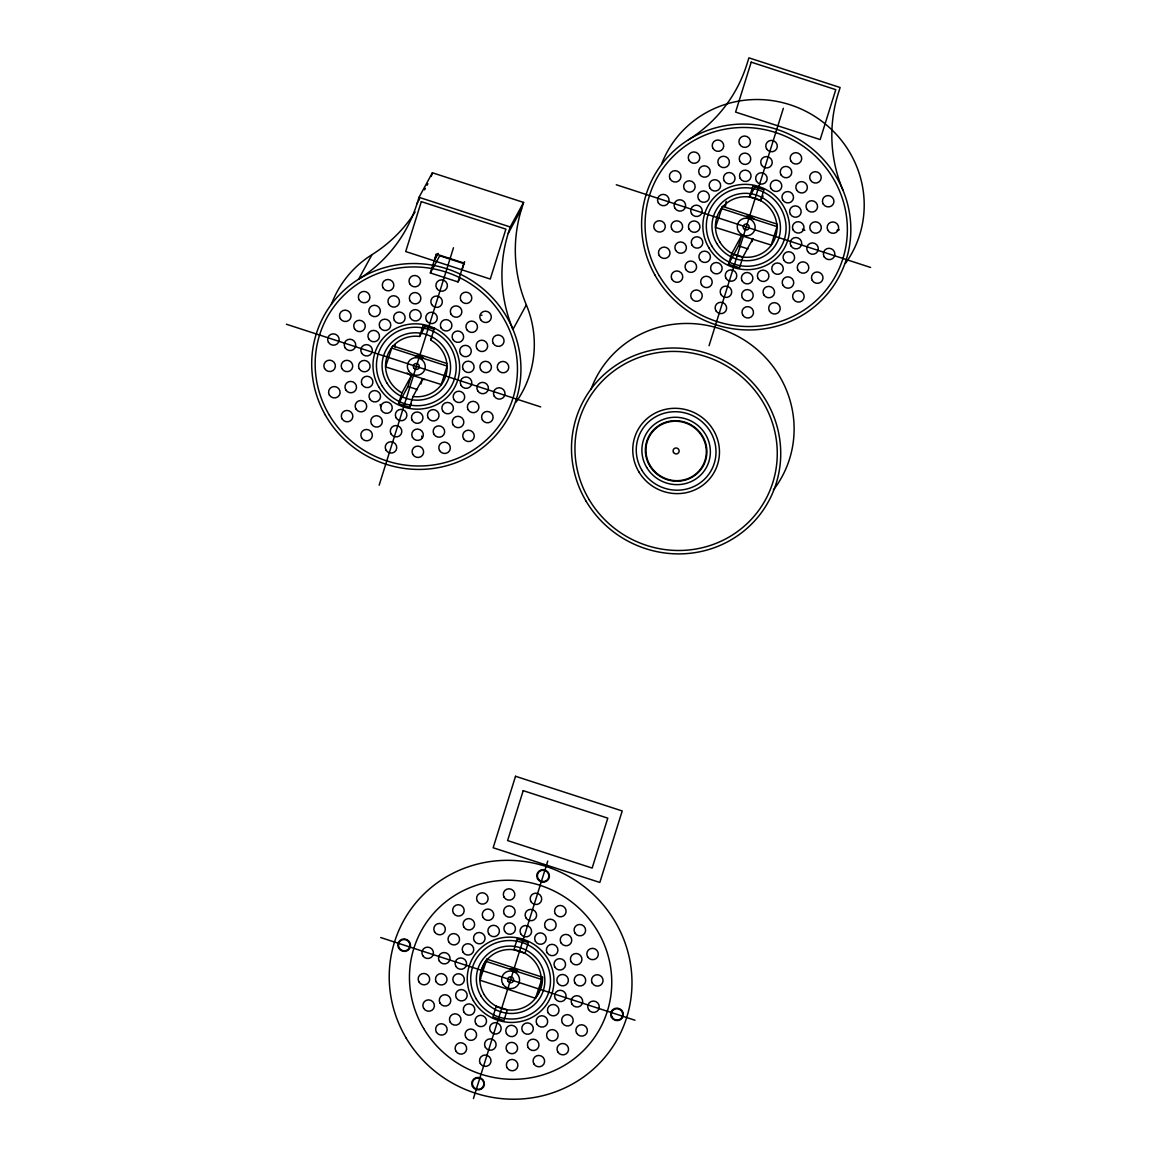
<?xml version="1.0" encoding="UTF-8"?>
<svg xmlns="http://www.w3.org/2000/svg" width="1157" height="1157" viewBox="0 0 1157 1157"><rect width="100%" height="100%" fill="white"/><g stroke="black" fill="none" stroke-linecap="round" stroke-linejoin="round"><path stroke-width="1.5" d="M415.074 212.035A145.464 141.197 28.6 0 1 371.961 254.685L358.583 279.242A145.464 141.197 28.6 0 0 417.026 203.661L419.022 197.326L432.4 172.769L523.6 202.432L521.619 208.781L508.241 233.324A145.464 141.197 28.6 0 0 512.956 329.427L526.334 304.884A145.464 141.197 28.6 0 1 521.619 208.781M431.286 176.341L432.4 172.769M441.381 384.558L385.556 366.885L392.281 346.522M459.705 278.808L457.998 281.932L430.361 272.951L436.276 254.063L463.914 263.044L464.579 261.815L462.467 268.569M436.42 254.526L434.83 259.573L438.228 253.369M411.386 404.068L409.636 407.293L398.572 403.692L401.956 392.903L411.328 375.721A30.979 30.082 28.6 0 1 407.076 372.959M401.956 392.903A30.979 30.082 28.6 0 1 386.886 356.906A30.979 30.082 28.6 0 1 419.629 336.456L422.999 325.667L434.063 329.253L434.642 328.183M398.572 403.692L407.944 386.51L411.328 375.721M379.163 485.202L453.472 247.757M409.636 407.293L413.006 396.504L422.377 379.322A30.979 30.082 28.6 0 0 424.865 379.539M413.006 396.504A30.979 30.082 28.6 0 0 445.749 376.054A30.979 30.082 28.6 0 0 430.679 340.057L434.063 329.253M420.931 383.95L422.377 379.322M457.998 281.932L463.914 263.044M441.164 384.963L447.296 365.67M508.241 233.324L510.223 226.974L523.6 202.432M479.851 980.181L486.923 959.153L542.532 977.231A30.979 30.082 28.6 0 1 536.617 996.119L535.445 998.26L479.851 980.181L480.719 978.576M771.271 245.096L715.46 227.408L722.46 206.51M728.476 264.23L731.846 253.441L741.883 235.03L738.513 245.819L728.476 264.23L739.525 267.817L742.91 257.028L752.947 238.617L751.978 241.712M749.519 196.994L752.889 186.19L763.953 189.791L760.568 200.58L749.519 196.994L755.376 186.248M473.444 1098.499L547.753 861.068M709.053 345.726L783.361 108.295M535.445 998.26L542.532 977.231M771.054 245.486L777.186 226.208M417.026 203.661L417.865 202.128M418.704 200.595L419.543 199.062M424.561 189.864L425.4 188.331M427.063 185.265L427.902 183.732M430.361 272.951L439.732 255.769L464.116 263.695M419.629 336.456L425.472 325.724M430.679 340.057L431.85 337.902M760.568 200.58L763.085 195.981M776.983 224.082L722.532 206.38A30.979 30.082 28.6 0 0 721.809 207.378M721.361 208.52L776.969 226.613M616.305 184.773L870.585 267.455M738.513 245.819L747.986 248.9M731.846 253.441L742.91 257.028M419.022 197.326L510.223 226.974M392.642 345.856L447.079 363.544M391.471 347.997L447.079 366.075M286.415 324.249L540.695 406.917M407.944 386.51L417.417 389.591M485.752 961.308L541.36 979.386M380.696 937.546L634.976 1020.228M481.24 973.023A30.979 30.082 28.6 0 1 486.923 959.153M511.886 970.564A9.025 8.75 28.6 0 1 516.456 972.545M510.165 968.93A9.025 8.75 28.6 0 1 518.032 971.49M418.429 357.412A9.025 8.75 28.6 0 1 422.175 359.234M414.987 355.806A9.025 8.75 28.6 0 1 423.751 358.178M526.334 304.884A105.316 102.235 28.6 0 1 515.993 402.231M331.365 304.378A105.316 102.235 28.6 0 1 371.961 254.685M394.942 347.086A30.979 30.082 28.6 0 1 395.173 344.54M422.435 437.693A5.814 5.655 28.6 0 1 421.683 436.131M482.035 315.21A5.814 5.655 28.6 0 1 481.457 315.268M380.798 406.729A5.814 5.655 28.6 0 1 380.147 404.487M688.473 139.766A145.464 141.197 28.6 0 0 746.93 64.199L748.912 57.85L840.112 87.513L838.131 93.862A145.464 141.197 28.6 0 0 842.846 189.965M661.558 164.135A105.316 102.235 28.6 0 1 808.107 112.475A105.316 102.235 28.6 0 1 845.463 263.362M725.511 206.177A30.979 30.082 28.6 0 1 726.206 201.304M836.988 230.243A5.814 5.655 28.6 0 1 839.259 229.881M804.809 230.315A5.814 5.655 28.6 0 1 802.394 229.129M746.641 217.718A9.025 8.75 28.6 0 1 751.356 219.251M746.655 216.055A9.025 8.75 28.6 0 1 754.263 219.382M590.923 389.519A105.316 102.235 28.6 0 1 738.846 336.875A105.316 102.235 28.6 0 1 773.368 489.99M421.322 201.636L405.702 251.546L490.279 279.054L505.898 229.129L421.322 201.636M515.53 776.275L493.157 847.763L599.832 882.458L622.22 810.956L515.53 776.275M523.21 790.65L507.59 840.575L592.153 868.068L607.787 818.158L523.21 790.65M751.211 62.16L735.592 112.084L820.168 139.578L835.788 89.668L751.211 62.16M496.237 1006.214L492.868 1017.003L503.917 1020.604L507.301 1009.801L496.237 1006.214M517.28 938.963L513.91 949.767L524.96 953.354L528.344 942.565L517.28 938.963M484.205 994.702A30.979 30.082 28.6 0 0 537.513 995.15A30.979 30.082 28.6 0 0 510.092 949.492A30.979 30.082 28.6 0 0 484.205 994.702M423.664 1028.501A101.83 98.837 28.6 0 0 598.849 1030.598A101.83 98.837 28.6 0 0 509.297 880.26A101.83 98.837 28.6 0 0 423.664 1028.501M507.995 981.252A3.052 2.965 28.6 0 0 513.245 981.31A3.052 2.965 28.6 0 0 510.57 976.797A3.052 2.965 28.6 0 0 507.995 981.252M476.322 998.997A40.148 38.976 28.6 0 0 545.395 999.822A40.148 38.976 28.6 0 0 510.092 940.54A40.148 38.976 28.6 0 0 476.322 998.997M473.343 1000.66A43.633 42.361 28.6 0 0 548.418 1001.557A43.633 42.361 28.6 0 0 510.049 937.127A43.633 42.361 28.6 0 0 473.343 1000.66M481.167 996.278A34.479 33.466 28.6 0 0 540.478 996.987A34.479 33.466 28.6 0 0 510.165 946.093A34.479 33.466 28.6 0 0 481.167 996.278M502.905 984.101A9.025 8.75 28.6 0 0 518.423 984.289A9.025 8.75 28.6 0 0 510.483 970.969A9.025 8.75 28.6 0 0 502.905 984.101M555.389 998.737A5.814 5.655 28.6 0 0 565.397 998.867A5.814 5.655 28.6 0 0 560.277 990.276A5.814 5.655 28.6 0 0 555.389 998.737M548.172 1012.823A5.814 5.655 28.6 0 0 558.18 1013.214A5.814 5.655 28.6 0 0 553.306 1004.493A5.814 5.655 28.6 0 0 548.172 1012.823M536.993 1024.278A5.814 5.655 28.6 0 0 547.001 1024.249A5.814 5.655 28.6 0 0 541.765 1015.73A5.814 5.655 28.6 0 0 536.993 1024.278M522.545 1031.292A5.814 5.655 28.6 0 0 532.553 1031.552A5.814 5.655 28.6 0 0 527.549 1022.904A5.814 5.655 28.6 0 0 522.545 1031.292M506.433 1033.534A5.814 5.655 28.6 0 0 516.441 1034.083A5.814 5.655 28.6 0 0 511.698 1025.29A5.814 5.655 28.6 0 0 506.433 1033.534M490.438 1031.133A5.814 5.655 28.6 0 0 500.446 1031.249A5.814 5.655 28.6 0 0 495.326 1022.658A5.814 5.655 28.6 0 0 490.438 1031.133M475.729 1023.612A5.814 5.655 28.6 0 0 485.738 1024.017A5.814 5.655 28.6 0 0 480.864 1015.296A5.814 5.655 28.6 0 0 475.729 1023.612M464.145 1012.418A5.814 5.655 28.6 0 0 474.139 1012.404A5.814 5.655 28.6 0 0 468.903 1003.886A5.814 5.655 28.6 0 0 464.145 1012.418M456.408 997.956A5.814 5.655 28.6 0 0 466.416 998.216A5.814 5.655 28.6 0 0 461.426 989.553A5.814 5.655 28.6 0 0 456.408 997.956M453.501 981.975A5.814 5.655 28.6 0 0 463.509 982.524A5.814 5.655 28.6 0 0 458.765 973.731A5.814 5.655 28.6 0 0 453.501 981.975M455.887 966.399A5.814 5.655 28.6 0 0 465.895 966.514A5.814 5.655 28.6 0 0 460.775 957.924A5.814 5.655 28.6 0 0 455.887 966.399M462.93 952.037A5.814 5.655 28.6 0 0 472.938 952.428A5.814 5.655 28.6 0 0 468.079 943.707A5.814 5.655 28.6 0 0 462.93 952.037M474.37 941.003A5.814 5.655 28.6 0 0 484.378 940.988A5.814 5.655 28.6 0 0 479.128 932.47A5.814 5.655 28.6 0 0 474.37 941.003M488.644 933.699A5.814 5.655 28.6 0 0 498.653 933.959A5.814 5.655 28.6 0 0 493.663 925.296A5.814 5.655 28.6 0 0 488.644 933.699M504.597 931.168A5.814 5.655 28.6 0 0 514.605 931.703A5.814 5.655 28.6 0 0 509.861 922.91A5.814 5.655 28.6 0 0 504.597 931.168M520.838 934.003A5.814 5.655 28.6 0 0 530.846 934.118A5.814 5.655 28.6 0 0 525.726 925.528A5.814 5.655 28.6 0 0 520.838 934.003M535.387 941.234A5.814 5.655 28.6 0 0 545.395 941.639A5.814 5.655 28.6 0 0 540.521 932.904A5.814 5.655 28.6 0 0 535.387 941.234M547.218 952.862A5.814 5.655 28.6 0 0 557.226 952.833A5.814 5.655 28.6 0 0 551.99 944.314A5.814 5.655 28.6 0 0 547.218 952.862M554.782 967.035A5.814 5.655 28.6 0 0 564.79 967.295A5.814 5.655 28.6 0 0 559.8 958.632A5.814 5.655 28.6 0 0 554.782 967.035M557.529 982.727A5.814 5.655 28.6 0 0 567.537 983.276A5.814 5.655 28.6 0 0 562.794 974.483A5.814 5.655 28.6 0 0 557.529 982.727M571.963 1004.131A5.814 5.655 28.6 0 0 581.971 1004.262A5.814 5.655 28.6 0 0 576.866 995.671A5.814 5.655 28.6 0 0 571.963 1004.131M562.374 1022.947A5.814 5.655 28.6 0 0 572.382 1023.352A5.814 5.655 28.6 0 0 567.523 1014.617A5.814 5.655 28.6 0 0 562.374 1022.947M547.435 1038.147A5.814 5.655 28.6 0 0 557.443 1038.133A5.814 5.655 28.6 0 0 552.193 1029.6A5.814 5.655 28.6 0 0 547.435 1038.147M528.185 1047.562A5.814 5.655 28.6 0 0 538.193 1047.823A5.814 5.655 28.6 0 0 533.203 1039.16A5.814 5.655 28.6 0 0 528.185 1047.562M506.737 1050.599A5.814 5.655 28.6 0 0 516.745 1051.149A5.814 5.655 28.6 0 0 512.001 1042.356A5.814 5.655 28.6 0 0 506.737 1050.599M485.362 1047.316A5.814 5.655 28.6 0 0 495.384 1047.447A5.814 5.655 28.6 0 0 490.264 1038.856A5.814 5.655 28.6 0 0 485.362 1047.316M465.779 1037.352A5.814 5.655 28.6 0 0 475.787 1037.742A5.814 5.655 28.6 0 0 470.913 1029.021A5.814 5.655 28.6 0 0 465.779 1037.352M450.29 1022.354A5.814 5.655 28.6 0 0 460.298 1022.325A5.814 5.655 28.6 0 0 455.063 1013.807A5.814 5.655 28.6 0 0 450.29 1022.354M440.022 1003.105A5.814 5.655 28.6 0 0 450.03 1003.365A5.814 5.655 28.6 0 0 445.04 994.716A5.814 5.655 28.6 0 0 440.022 1003.105M436.16 981.845A5.814 5.655 28.6 0 0 446.168 982.394A5.814 5.655 28.6 0 0 441.424 973.601A5.814 5.655 28.6 0 0 436.16 981.845M439.298 961.004A5.814 5.655 28.6 0 0 449.306 961.12A5.814 5.655 28.6 0 0 444.201 952.529A5.814 5.655 28.6 0 0 439.298 961.004M448.728 941.899A5.814 5.655 28.6 0 0 458.736 942.304A5.814 5.655 28.6 0 0 453.877 933.583A5.814 5.655 28.6 0 0 448.728 941.899M463.928 927.133A5.814 5.655 28.6 0 0 473.936 927.104A5.814 5.655 28.6 0 0 468.701 918.586A5.814 5.655 28.6 0 0 463.928 927.133M483.004 917.429A5.814 5.655 28.6 0 0 493.012 917.689A5.814 5.655 28.6 0 0 488.023 909.04A5.814 5.655 28.6 0 0 483.004 917.429M504.293 914.102A5.814 5.655 28.6 0 0 514.301 914.637A5.814 5.655 28.6 0 0 509.557 905.859A5.814 5.655 28.6 0 0 504.293 914.102M525.9 917.819A5.814 5.655 28.6 0 0 535.908 917.935A5.814 5.655 28.6 0 0 530.803 909.344A5.814 5.655 28.6 0 0 525.9 917.819M545.323 927.509A5.814 5.655 28.6 0 0 555.331 927.9A5.814 5.655 28.6 0 0 550.472 919.179A5.814 5.655 28.6 0 0 545.323 927.509M561.058 942.926A5.814 5.655 28.6 0 0 571.066 942.912A5.814 5.655 28.6 0 0 565.831 934.379A5.814 5.655 28.6 0 0 561.058 942.926M571.168 961.886A5.814 5.655 28.6 0 0 581.176 962.147A5.814 5.655 28.6 0 0 576.186 953.484A5.814 5.655 28.6 0 0 571.168 961.886M574.855 982.857A5.814 5.655 28.6 0 0 584.863 983.392A5.814 5.655 28.6 0 0 580.12 974.613A5.814 5.655 28.6 0 0 574.855 982.857M588.551 1009.526A5.814 5.655 28.6 0 0 598.559 1009.642A5.814 5.655 28.6 0 0 593.44 1001.051A5.814 5.655 28.6 0 0 588.551 1009.526M576.576 1033.085A5.814 5.655 28.6 0 0 586.585 1033.476A5.814 5.655 28.6 0 0 581.725 1024.755A5.814 5.655 28.6 0 0 576.576 1033.085M557.862 1052.031A5.814 5.655 28.6 0 0 567.87 1052.002A5.814 5.655 28.6 0 0 562.635 1043.484A5.814 5.655 28.6 0 0 557.862 1052.031M533.84 1063.833A5.814 5.655 28.6 0 0 543.848 1064.093A5.814 5.655 28.6 0 0 538.858 1055.43A5.814 5.655 28.6 0 0 533.84 1063.833M507.041 1067.665A5.814 5.655 28.6 0 0 517.049 1068.2A5.814 5.655 28.6 0 0 512.305 1059.422A5.814 5.655 28.6 0 0 507.041 1067.665M480.3 1063.514A5.814 5.655 28.6 0 0 490.308 1063.63A5.814 5.655 28.6 0 0 485.188 1055.039A5.814 5.655 28.6 0 0 480.3 1063.514M455.829 1051.077A5.814 5.655 28.6 0 0 465.852 1051.482A5.814 5.655 28.6 0 0 460.978 1042.746A5.814 5.655 28.6 0 0 455.829 1051.077M436.449 1032.275A5.814 5.655 28.6 0 0 446.457 1032.261A5.814 5.655 28.6 0 0 441.207 1023.728A5.814 5.655 28.6 0 0 436.449 1032.275M423.621 1008.268A5.814 5.655 28.6 0 0 433.629 1008.528A5.814 5.655 28.6 0 0 428.64 999.865A5.814 5.655 28.6 0 0 423.621 1008.268M418.82 981.729A5.814 5.655 28.6 0 0 428.828 982.264A5.814 5.655 28.6 0 0 424.084 973.471A5.814 5.655 28.6 0 0 418.82 981.729M422.724 955.61A5.814 5.655 28.6 0 0 432.732 955.725A5.814 5.655 28.6 0 0 427.613 947.135A5.814 5.655 28.6 0 0 422.724 955.61M434.526 931.775A5.814 5.655 28.6 0 0 444.534 932.166A5.814 5.655 28.6 0 0 439.66 923.445A5.814 5.655 28.6 0 0 434.526 931.775M453.486 913.249A5.814 5.655 28.6 0 0 463.494 913.235A5.814 5.655 28.6 0 0 458.259 904.702A5.814 5.655 28.6 0 0 453.486 913.249M477.349 901.158A5.814 5.655 28.6 0 0 487.357 901.419A5.814 5.655 28.6 0 0 482.368 892.77A5.814 5.655 28.6 0 0 477.349 901.158M503.989 897.037A5.814 5.655 28.6 0 0 513.997 897.586A5.814 5.655 28.6 0 0 509.254 888.793A5.814 5.655 28.6 0 0 503.989 897.037M530.962 901.621A5.814 5.655 28.6 0 0 540.984 901.737A5.814 5.655 28.6 0 0 535.865 893.146A5.814 5.655 28.6 0 0 530.962 901.621M555.273 913.77A5.814 5.655 28.6 0 0 565.281 914.175A5.814 5.655 28.6 0 0 560.407 905.454A5.814 5.655 28.6 0 0 555.273 913.77M574.913 933.005A5.814 5.655 28.6 0 0 584.921 932.976A5.814 5.655 28.6 0 0 579.671 924.457A5.814 5.655 28.6 0 0 574.913 933.005M587.568 956.723A5.814 5.655 28.6 0 0 597.576 956.984A5.814 5.655 28.6 0 0 592.586 948.335A5.814 5.655 28.6 0 0 587.568 956.723M592.196 982.987A5.814 5.655 28.6 0 0 602.204 983.522A5.814 5.655 28.6 0 0 597.46 974.729A5.814 5.655 28.6 0 0 592.196 982.987M406.281 1038.248A122.194 118.607 28.6 0 0 616.493 1040.75A122.194 118.607 28.6 0 0 509.037 860.345A122.194 118.607 28.6 0 0 406.281 1038.248M329.383 415.204A101.83 98.837 28.6 0 0 504.553 417.287A101.83 98.837 28.6 0 0 415.016 266.949A101.83 98.837 28.6 0 0 329.383 415.204M413.714 367.94A3.052 2.965 28.6 0 0 418.964 367.998A3.052 2.965 28.6 0 0 416.274 363.5A3.052 2.965 28.6 0 0 413.714 367.94M382.041 385.686A40.148 38.976 28.6 0 0 451.114 386.51A40.148 38.976 28.6 0 0 415.797 327.243A40.148 38.976 28.6 0 0 382.041 385.686M379.062 387.364A43.633 42.361 28.6 0 0 454.137 388.26A43.633 42.361 28.6 0 0 415.753 323.83A43.633 42.361 28.6 0 0 379.062 387.364M386.886 382.967A34.479 33.466 28.6 0 0 446.197 383.676A34.479 33.466 28.6 0 0 415.884 332.782A34.479 33.466 28.6 0 0 386.886 382.967M408.623 370.79A9.025 8.75 28.6 0 0 424.127 370.978A9.025 8.75 28.6 0 0 416.202 357.658A9.025 8.75 28.6 0 0 408.623 370.79M461.093 385.44A5.814 5.655 28.6 0 0 471.116 385.556A5.814 5.655 28.6 0 0 465.996 376.965A5.814 5.655 28.6 0 0 461.093 385.44M453.934 399.599A5.814 5.655 28.6 0 0 463.943 399.83A5.814 5.655 28.6 0 0 458.924 391.182A5.814 5.655 28.6 0 0 453.934 399.599M442.712 410.966A5.814 5.655 28.6 0 0 452.72 410.952A5.814 5.655 28.6 0 0 447.47 402.419A5.814 5.655 28.6 0 0 442.712 410.966M428.249 417.995A5.814 5.655 28.6 0 0 438.257 418.255A5.814 5.655 28.6 0 0 433.268 409.592A5.814 5.655 28.6 0 0 428.249 417.995M412.138 420.237A5.814 5.655 28.6 0 0 422.146 420.772A5.814 5.655 28.6 0 0 417.402 411.993A5.814 5.655 28.6 0 0 412.138 420.237M396.142 417.836A5.814 5.655 28.6 0 0 406.165 417.952A5.814 5.655 28.6 0 0 401.045 409.361A5.814 5.655 28.6 0 0 396.142 417.836M381.492 410.402A5.814 5.655 28.6 0 0 391.5 410.619A5.814 5.655 28.6 0 0 386.467 401.985A5.814 5.655 28.6 0 0 381.492 410.402M369.85 399.122A5.814 5.655 28.6 0 0 379.858 399.093A5.814 5.655 28.6 0 0 374.622 390.574A5.814 5.655 28.6 0 0 369.85 399.122M362.127 384.659A5.814 5.655 28.6 0 0 372.135 384.905A5.814 5.655 28.6 0 0 367.145 376.256A5.814 5.655 28.6 0 0 362.127 384.659M359.22 368.678A5.814 5.655 28.6 0 0 369.228 369.213A5.814 5.655 28.6 0 0 364.484 360.42A5.814 5.655 28.6 0 0 359.22 368.678M361.606 353.087A5.814 5.655 28.6 0 0 371.614 353.203A5.814 5.655 28.6 0 0 366.494 344.612A5.814 5.655 28.6 0 0 361.606 353.087M368.707 338.827A5.814 5.655 28.6 0 0 378.715 339.044A5.814 5.655 28.6 0 0 373.682 330.396A5.814 5.655 28.6 0 0 368.707 338.827M380.075 327.706A5.814 5.655 28.6 0 0 390.083 327.677A5.814 5.655 28.6 0 0 384.847 319.158A5.814 5.655 28.6 0 0 380.075 327.706M394.363 320.388A5.814 5.655 28.6 0 0 404.372 320.648A5.814 5.655 28.6 0 0 399.382 312A5.814 5.655 28.6 0 0 394.363 320.388M410.316 317.857A5.814 5.655 28.6 0 0 420.324 318.406A5.814 5.655 28.6 0 0 415.58 309.613A5.814 5.655 28.6 0 0 410.316 317.857M426.543 320.691A5.814 5.655 28.6 0 0 436.565 320.822A5.814 5.655 28.6 0 0 431.445 312.231A5.814 5.655 28.6 0 0 426.543 320.691M441.15 328.024A5.814 5.655 28.6 0 0 451.158 328.241A5.814 5.655 28.6 0 0 446.125 319.607A5.814 5.655 28.6 0 0 441.15 328.024M452.937 339.551A5.814 5.655 28.6 0 0 462.945 339.536A5.814 5.655 28.6 0 0 457.695 331.003A5.814 5.655 28.6 0 0 452.937 339.551M460.486 353.738A5.814 5.655 28.6 0 0 470.509 353.999A5.814 5.655 28.6 0 0 465.504 345.336A5.814 5.655 28.6 0 0 460.486 353.738M463.234 369.43A5.814 5.655 28.6 0 0 473.242 369.965A5.814 5.655 28.6 0 0 468.498 361.172A5.814 5.655 28.6 0 0 463.234 369.43M477.682 390.835A5.814 5.655 28.6 0 0 487.69 390.95A5.814 5.655 28.6 0 0 482.57 382.36A5.814 5.655 28.6 0 0 477.682 390.835M468.137 409.737A5.814 5.655 28.6 0 0 478.159 409.954A5.814 5.655 28.6 0 0 473.126 401.32A5.814 5.655 28.6 0 0 468.137 409.737M453.139 424.85A5.814 5.655 28.6 0 0 463.147 424.821A5.814 5.655 28.6 0 0 457.912 416.303A5.814 5.655 28.6 0 0 453.139 424.85M433.904 434.251A5.814 5.655 28.6 0 0 443.912 434.511A5.814 5.655 28.6 0 0 438.922 425.863A5.814 5.655 28.6 0 0 433.904 434.251M412.456 437.303A5.814 5.655 28.6 0 0 422.45 437.838A5.814 5.655 28.6 0 0 417.706 429.045A5.814 5.655 28.6 0 0 412.456 437.303M391.08 434.02A5.814 5.655 28.6 0 0 401.089 434.135A5.814 5.655 28.6 0 0 395.969 425.545A5.814 5.655 28.6 0 0 391.08 434.02M371.542 424.127A5.814 5.655 28.6 0 0 381.564 424.359A5.814 5.655 28.6 0 0 376.531 415.71A5.814 5.655 28.6 0 0 371.542 424.127M356.009 409.043A5.814 5.655 28.6 0 0 366.017 409.028A5.814 5.655 28.6 0 0 360.782 400.496A5.814 5.655 28.6 0 0 356.009 409.043M345.726 389.808A5.814 5.655 28.6 0 0 355.749 390.068A5.814 5.655 28.6 0 0 350.745 381.405A5.814 5.655 28.6 0 0 345.726 389.808M341.879 368.548A5.814 5.655 28.6 0 0 351.887 369.083A5.814 5.655 28.6 0 0 347.143 360.304A5.814 5.655 28.6 0 0 341.879 368.548M345.017 347.693A5.814 5.655 28.6 0 0 355.025 347.809A5.814 5.655 28.6 0 0 349.906 339.218A5.814 5.655 28.6 0 0 345.017 347.693M354.49 328.689A5.814 5.655 28.6 0 0 364.513 328.906A5.814 5.655 28.6 0 0 359.48 320.272A5.814 5.655 28.6 0 0 354.49 328.689M369.647 313.822A5.814 5.655 28.6 0 0 379.655 313.807A5.814 5.655 28.6 0 0 374.405 305.274A5.814 5.655 28.6 0 0 369.647 313.822M388.709 304.132A5.814 5.655 28.6 0 0 398.731 304.392A5.814 5.655 28.6 0 0 393.727 295.729A5.814 5.655 28.6 0 0 388.709 304.132M410.012 300.791A5.814 5.655 28.6 0 0 420.005 301.341A5.814 5.655 28.6 0 0 415.262 292.547A5.814 5.655 28.6 0 0 410.012 300.791M431.619 304.508A5.814 5.655 28.6 0 0 441.627 304.624A5.814 5.655 28.6 0 0 436.507 296.033A5.814 5.655 28.6 0 0 431.619 304.508M451.1 314.299A5.814 5.655 28.6 0 0 461.108 314.516A5.814 5.655 28.6 0 0 456.075 305.867A5.814 5.655 28.6 0 0 451.1 314.299M466.777 329.629A5.814 5.655 28.6 0 0 476.785 329.6A5.814 5.655 28.6 0 0 471.55 321.082A5.814 5.655 28.6 0 0 466.777 329.629M476.886 348.575A5.814 5.655 28.6 0 0 486.895 348.835A5.814 5.655 28.6 0 0 481.905 340.187A5.814 5.655 28.6 0 0 476.886 348.575M480.574 369.546A5.814 5.655 28.6 0 0 490.582 370.095A5.814 5.655 28.6 0 0 485.839 361.302A5.814 5.655 28.6 0 0 480.574 369.546M494.27 396.229A5.814 5.655 28.6 0 0 504.278 396.345A5.814 5.655 28.6 0 0 499.159 387.754A5.814 5.655 28.6 0 0 494.27 396.229M482.353 419.861A5.814 5.655 28.6 0 0 492.361 420.078A5.814 5.655 28.6 0 0 487.328 411.444A5.814 5.655 28.6 0 0 482.353 419.861M463.581 438.72A5.814 5.655 28.6 0 0 473.589 438.705A5.814 5.655 28.6 0 0 468.354 430.187A5.814 5.655 28.6 0 0 463.581 438.72M439.544 450.521A5.814 5.655 28.6 0 0 449.552 450.782A5.814 5.655 28.6 0 0 444.563 442.119A5.814 5.655 28.6 0 0 439.544 450.521M412.76 454.354A5.814 5.655 28.6 0 0 422.768 454.903A5.814 5.655 28.6 0 0 418.024 446.11A5.814 5.655 28.6 0 0 412.76 454.354M386.019 450.203A5.814 5.655 28.6 0 0 396.027 450.319A5.814 5.655 28.6 0 0 390.907 441.743A5.814 5.655 28.6 0 0 386.019 450.203M361.606 437.867A5.814 5.655 28.6 0 0 371.614 438.084A5.814 5.655 28.6 0 0 366.581 429.449A5.814 5.655 28.6 0 0 361.606 437.867M342.154 418.979A5.814 5.655 28.6 0 0 352.162 418.95A5.814 5.655 28.6 0 0 346.926 410.431A5.814 5.655 28.6 0 0 342.154 418.979M329.34 394.956A5.814 5.655 28.6 0 0 339.348 395.217A5.814 5.655 28.6 0 0 334.359 386.554A5.814 5.655 28.6 0 0 329.34 394.956M324.538 368.418A5.814 5.655 28.6 0 0 334.547 368.967A5.814 5.655 28.6 0 0 329.803 360.174A5.814 5.655 28.6 0 0 324.538 368.418M328.429 342.298A5.814 5.655 28.6 0 0 338.437 342.429A5.814 5.655 28.6 0 0 333.332 333.838A5.814 5.655 28.6 0 0 328.429 342.298M340.288 318.565A5.814 5.655 28.6 0 0 350.296 318.782A5.814 5.655 28.6 0 0 345.278 310.134A5.814 5.655 28.6 0 0 340.288 318.565M359.205 299.952A5.814 5.655 28.6 0 0 369.213 299.923A5.814 5.655 28.6 0 0 363.978 291.405A5.814 5.655 28.6 0 0 359.205 299.952M383.068 287.862A5.814 5.655 28.6 0 0 393.076 288.122A5.814 5.655 28.6 0 0 388.087 279.459A5.814 5.655 28.6 0 0 383.068 287.862M409.694 283.74A5.814 5.655 28.6 0 0 419.702 284.275A5.814 5.655 28.6 0 0 414.958 275.482A5.814 5.655 28.6 0 0 409.694 283.74M436.681 288.324A5.814 5.655 28.6 0 0 446.689 288.44A5.814 5.655 28.6 0 0 441.584 279.849A5.814 5.655 28.6 0 0 436.681 288.324M461.036 300.56A5.814 5.655 28.6 0 0 471.044 300.777A5.814 5.655 28.6 0 0 466.011 292.142A5.814 5.655 28.6 0 0 461.036 300.56M480.618 319.694A5.814 5.655 28.6 0 0 490.626 319.679A5.814 5.655 28.6 0 0 485.39 311.161A5.814 5.655 28.6 0 0 480.618 319.694M493.272 343.427A5.814 5.655 28.6 0 0 503.295 343.687A5.814 5.655 28.6 0 0 498.291 335.024A5.814 5.655 28.6 0 0 493.272 343.427M497.915 369.676A5.814 5.655 28.6 0 0 507.923 370.211A5.814 5.655 28.6 0 0 503.179 361.432A5.814 5.655 28.6 0 0 497.915 369.676M325.334 415.045A105.316 102.235 28.6 0 0 506.535 420.815A105.316 102.235 28.6 0 0 417.084 263.579A105.316 102.235 28.6 0 0 325.334 415.045M654.775 274.773A105.316 102.235 28.6 0 0 835.961 282.106A105.316 102.235 28.6 0 0 747.899 124.146A105.316 102.235 28.6 0 0 654.775 274.773M719.813 241.929A30.979 30.082 28.6 0 0 773.122 242.377A30.979 30.082 28.6 0 0 745.701 196.719A30.979 30.082 28.6 0 0 719.813 241.929M827.805 230.2A5.814 5.655 28.6 0 0 837.813 230.749A5.814 5.655 28.6 0 0 833.069 221.956A5.814 5.655 28.6 0 0 827.805 230.2M823.177 203.95A5.814 5.655 28.6 0 0 833.185 204.21A5.814 5.655 28.6 0 0 828.195 195.562A5.814 5.655 28.6 0 0 823.177 203.95M810.522 180.232A5.814 5.655 28.6 0 0 820.53 180.203A5.814 5.655 28.6 0 0 815.28 171.684A5.814 5.655 28.6 0 0 810.522 180.232M790.925 161.098A5.814 5.655 28.6 0 0 800.948 161.315A5.814 5.655 28.6 0 0 795.915 152.666A5.814 5.655 28.6 0 0 790.925 161.098M766.57 148.848A5.814 5.655 28.6 0 0 776.593 148.964A5.814 5.655 28.6 0 0 771.473 140.373A5.814 5.655 28.6 0 0 766.57 148.848M739.598 144.263A5.814 5.655 28.6 0 0 749.606 144.813A5.814 5.655 28.6 0 0 744.862 136.02A5.814 5.655 28.6 0 0 739.598 144.263M712.958 148.385A5.814 5.655 28.6 0 0 722.966 148.646A5.814 5.655 28.6 0 0 717.976 139.997A5.814 5.655 28.6 0 0 712.958 148.385M689.095 160.476A5.814 5.655 28.6 0 0 699.103 160.461A5.814 5.655 28.6 0 0 693.867 151.929A5.814 5.655 28.6 0 0 689.095 160.476M670.178 179.089A5.814 5.655 28.6 0 0 680.2 179.306A5.814 5.655 28.6 0 0 675.167 170.672A5.814 5.655 28.6 0 0 670.178 179.089M658.333 202.837A5.814 5.655 28.6 0 0 668.341 202.952A5.814 5.655 28.6 0 0 663.221 194.362A5.814 5.655 28.6 0 0 658.333 202.837M654.428 228.956A5.814 5.655 28.6 0 0 664.436 229.491A5.814 5.655 28.6 0 0 659.692 220.698A5.814 5.655 28.6 0 0 654.428 228.956M659.23 255.495A5.814 5.655 28.6 0 0 669.238 255.755A5.814 5.655 28.6 0 0 664.248 247.092A5.814 5.655 28.6 0 0 659.23 255.495M672.058 279.502A5.814 5.655 28.6 0 0 682.066 279.488A5.814 5.655 28.6 0 0 676.816 270.955A5.814 5.655 28.6 0 0 672.058 279.502M691.496 298.39A5.814 5.655 28.6 0 0 701.504 298.607A5.814 5.655 28.6 0 0 696.471 289.973A5.814 5.655 28.6 0 0 691.496 298.39M715.908 310.741A5.814 5.655 28.6 0 0 725.916 310.857A5.814 5.655 28.6 0 0 720.797 302.266A5.814 5.655 28.6 0 0 715.908 310.741M742.649 314.892A5.814 5.655 28.6 0 0 752.657 315.427A5.814 5.655 28.6 0 0 747.914 306.648A5.814 5.655 28.6 0 0 742.649 314.892M769.448 311.059A5.814 5.655 28.6 0 0 779.456 311.32A5.814 5.655 28.6 0 0 774.452 302.657A5.814 5.655 28.6 0 0 769.448 311.059M793.471 299.258A5.814 5.655 28.6 0 0 803.479 299.229A5.814 5.655 28.6 0 0 798.243 290.711A5.814 5.655 28.6 0 0 793.471 299.258M812.243 280.399A5.814 5.655 28.6 0 0 822.251 280.616A5.814 5.655 28.6 0 0 817.218 271.982A5.814 5.655 28.6 0 0 812.243 280.399M824.16 256.753A5.814 5.655 28.6 0 0 834.168 256.868A5.814 5.655 28.6 0 0 829.048 248.278A5.814 5.655 28.6 0 0 824.16 256.753M810.464 230.084A5.814 5.655 28.6 0 0 820.472 230.619A5.814 5.655 28.6 0 0 815.728 221.826A5.814 5.655 28.6 0 0 810.464 230.084M806.776 209.113A5.814 5.655 28.6 0 0 816.784 209.374A5.814 5.655 28.6 0 0 811.795 200.711A5.814 5.655 28.6 0 0 806.776 209.113M796.667 190.153A5.814 5.655 28.6 0 0 806.675 190.138A5.814 5.655 28.6 0 0 801.439 181.606A5.814 5.655 28.6 0 0 796.667 190.153M780.989 174.823A5.814 5.655 28.6 0 0 790.998 175.04A5.814 5.655 28.6 0 0 785.965 166.406A5.814 5.655 28.6 0 0 780.989 174.823M761.508 165.046A5.814 5.655 28.6 0 0 771.517 165.162A5.814 5.655 28.6 0 0 766.397 156.571A5.814 5.655 28.6 0 0 761.508 165.046M739.902 161.329A5.814 5.655 28.6 0 0 749.91 161.864A5.814 5.655 28.6 0 0 745.166 153.086A5.814 5.655 28.6 0 0 739.902 161.329M718.613 164.656A5.814 5.655 28.6 0 0 728.621 164.916A5.814 5.655 28.6 0 0 723.631 156.253A5.814 5.655 28.6 0 0 718.613 164.656M699.537 174.36A5.814 5.655 28.6 0 0 709.545 174.331A5.814 5.655 28.6 0 0 704.309 165.813A5.814 5.655 28.6 0 0 699.537 174.36M684.394 189.227A5.814 5.655 28.6 0 0 694.402 189.444A5.814 5.655 28.6 0 0 689.37 180.796A5.814 5.655 28.6 0 0 684.394 189.227M674.907 208.231A5.814 5.655 28.6 0 0 684.915 208.347A5.814 5.655 28.6 0 0 679.81 199.756A5.814 5.655 28.6 0 0 674.907 208.231M671.769 229.072A5.814 5.655 28.6 0 0 681.777 229.621A5.814 5.655 28.6 0 0 677.033 220.828A5.814 5.655 28.6 0 0 671.769 229.072M675.63 250.331A5.814 5.655 28.6 0 0 685.638 250.592A5.814 5.655 28.6 0 0 680.649 241.943A5.814 5.655 28.6 0 0 675.63 250.331M685.899 269.581A5.814 5.655 28.6 0 0 695.907 269.552A5.814 5.655 28.6 0 0 690.671 261.034A5.814 5.655 28.6 0 0 685.899 269.581M701.446 284.665A5.814 5.655 28.6 0 0 711.454 284.882A5.814 5.655 28.6 0 0 706.421 276.248A5.814 5.655 28.6 0 0 701.446 284.665M720.97 294.543A5.814 5.655 28.6 0 0 730.993 294.673A5.814 5.655 28.6 0 0 725.873 286.083A5.814 5.655 28.6 0 0 720.97 294.543M742.346 297.826A5.814 5.655 28.6 0 0 752.354 298.376A5.814 5.655 28.6 0 0 747.61 289.583A5.814 5.655 28.6 0 0 742.346 297.826M763.794 294.789A5.814 5.655 28.6 0 0 773.802 295.049A5.814 5.655 28.6 0 0 768.812 286.386A5.814 5.655 28.6 0 0 763.794 294.789M783.043 285.374A5.814 5.655 28.6 0 0 793.051 285.36A5.814 5.655 28.6 0 0 787.801 276.827A5.814 5.655 28.6 0 0 783.043 285.374M798.041 270.261A5.814 5.655 28.6 0 0 808.049 270.478A5.814 5.655 28.6 0 0 803.016 261.844A5.814 5.655 28.6 0 0 798.041 270.261M807.572 251.358A5.814 5.655 28.6 0 0 817.58 251.488A5.814 5.655 28.6 0 0 812.474 242.898A5.814 5.655 28.6 0 0 807.572 251.358M793.138 229.954A5.814 5.655 28.6 0 0 803.146 230.503A5.814 5.655 28.6 0 0 798.402 221.71A5.814 5.655 28.6 0 0 793.138 229.954M790.39 214.262A5.814 5.655 28.6 0 0 800.398 214.522A5.814 5.655 28.6 0 0 795.409 205.859A5.814 5.655 28.6 0 0 790.39 214.262M782.826 200.089A5.814 5.655 28.6 0 0 792.834 200.06A5.814 5.655 28.6 0 0 787.599 191.541A5.814 5.655 28.6 0 0 782.826 200.089M771.039 188.548A5.814 5.655 28.6 0 0 781.047 188.765A5.814 5.655 28.6 0 0 776.029 180.13A5.814 5.655 28.6 0 0 771.039 188.548M756.447 181.23A5.814 5.655 28.6 0 0 766.455 181.345A5.814 5.655 28.6 0 0 761.335 172.755A5.814 5.655 28.6 0 0 756.447 181.23M740.205 178.395A5.814 5.655 28.6 0 0 750.213 178.93A5.814 5.655 28.6 0 0 745.47 170.137A5.814 5.655 28.6 0 0 740.205 178.395M724.253 180.926A5.814 5.655 28.6 0 0 734.261 181.186A5.814 5.655 28.6 0 0 729.272 172.523A5.814 5.655 28.6 0 0 724.253 180.926M709.979 188.229A5.814 5.655 28.6 0 0 719.972 188.215A5.814 5.655 28.6 0 0 714.737 179.697A5.814 5.655 28.6 0 0 709.979 188.229M698.597 199.351A5.814 5.655 28.6 0 0 708.605 199.568A5.814 5.655 28.6 0 0 703.572 190.934A5.814 5.655 28.6 0 0 698.597 199.351M691.496 213.611A5.814 5.655 28.6 0 0 701.504 213.741A5.814 5.655 28.6 0 0 696.384 205.151A5.814 5.655 28.6 0 0 691.496 213.611M689.109 229.202A5.814 5.655 28.6 0 0 699.117 229.737A5.814 5.655 28.6 0 0 694.374 220.958A5.814 5.655 28.6 0 0 689.109 229.202M692.016 245.183A5.814 5.655 28.6 0 0 702.024 245.443A5.814 5.655 28.6 0 0 697.035 236.78A5.814 5.655 28.6 0 0 692.016 245.183M699.739 259.645A5.814 5.655 28.6 0 0 709.747 259.631A5.814 5.655 28.6 0 0 704.512 251.112A5.814 5.655 28.6 0 0 699.739 259.645M711.381 270.94A5.814 5.655 28.6 0 0 721.389 271.157A5.814 5.655 28.6 0 0 716.371 262.509A5.814 5.655 28.6 0 0 711.381 270.94M726.046 278.36A5.814 5.655 28.6 0 0 736.054 278.475A5.814 5.655 28.6 0 0 730.935 269.885A5.814 5.655 28.6 0 0 726.046 278.36M742.042 280.761A5.814 5.655 28.6 0 0 752.05 281.31A5.814 5.655 28.6 0 0 747.306 272.517A5.814 5.655 28.6 0 0 742.042 280.761M758.139 278.519A5.814 5.655 28.6 0 0 768.161 278.779A5.814 5.655 28.6 0 0 763.157 270.116A5.814 5.655 28.6 0 0 758.139 278.519M772.601 271.505A5.814 5.655 28.6 0 0 782.609 271.476A5.814 5.655 28.6 0 0 777.374 262.957A5.814 5.655 28.6 0 0 772.601 271.505M783.824 260.137A5.814 5.655 28.6 0 0 793.847 260.354A5.814 5.655 28.6 0 0 788.814 251.72A5.814 5.655 28.6 0 0 783.824 260.137M790.998 245.964A5.814 5.655 28.6 0 0 801.006 246.094A5.814 5.655 28.6 0 0 795.886 237.503A5.814 5.655 28.6 0 0 790.998 245.964M738.513 231.328A9.025 8.75 28.6 0 0 754.031 231.516A9.025 8.75 28.6 0 0 746.091 218.196A9.025 8.75 28.6 0 0 738.513 231.328M716.776 243.505A34.479 33.466 28.6 0 0 776.087 244.214A34.479 33.466 28.6 0 0 745.773 193.32A34.479 33.466 28.6 0 0 716.776 243.505M708.952 247.887A43.633 42.361 28.6 0 0 784.027 248.784A43.633 42.361 28.6 0 0 745.658 184.353A43.633 42.361 28.6 0 0 708.952 247.887M711.931 246.224A40.148 38.976 28.6 0 0 781.004 247.048A40.148 38.976 28.6 0 0 745.701 187.767A40.148 38.976 28.6 0 0 711.931 246.224M743.604 228.479A3.052 2.965 28.6 0 0 748.854 228.536A3.052 2.965 28.6 0 0 746.178 224.024A3.052 2.965 28.6 0 0 743.604 228.479M659.273 275.728A101.83 98.837 28.6 0 0 834.457 277.825A101.83 98.837 28.6 0 0 744.906 127.487A101.83 98.837 28.6 0 0 659.273 275.728M589.173 499.679A101.83 98.837 28.6 0 0 764.358 501.762A101.83 98.837 28.6 0 0 674.82 351.424A101.83 98.837 28.6 0 0 589.173 499.679M586.194 501.343A105.316 102.235 28.6 0 0 767.38 503.497A105.316 102.235 28.6 0 0 674.777 348.011A105.316 102.235 28.6 0 0 586.194 501.343M646.691 467.442A34.479 33.466 28.6 0 0 706.001 468.151A34.479 33.466 28.6 0 0 675.674 417.258A34.479 33.466 28.6 0 0 646.691 467.442M638.852 471.839A43.633 42.361 28.6 0 0 713.941 472.721A43.633 42.361 28.6 0 0 675.558 408.305A43.633 42.361 28.6 0 0 638.852 471.839M641.846 470.161A40.148 38.976 28.6 0 0 710.919 470.986A40.148 38.976 28.6 0 0 675.601 411.718A40.148 38.976 28.6 0 0 641.846 470.161M673.504 452.416A3.052 2.965 28.6 0 0 678.769 452.474A3.052 2.965 28.6 0 0 676.078 447.961A3.052 2.965 28.6 0 0 673.504 452.416M649.67 465.779A30.979 30.082 28.6 0 0 702.964 466.416A30.979 30.082 28.6 0 0 675.717 420.671A30.979 30.082 28.6 0 0 649.67 465.779M650.162 465.504A30.4 29.518 28.6 0 0 702.473 466.126A30.4 29.518 28.6 0 0 675.731 421.235A30.4 29.518 28.6 0 0 650.162 465.504M612.039 1017.162A5.814 5.655 28.6 0 0 622.047 1017.292A5.814 5.655 28.6 0 0 616.941 1008.702A5.814 5.655 28.6 0 0 612.039 1017.162M611.344 1017.09A6.407 6.219 28.6 0 0 622.35 1017.914A6.407 6.219 28.6 0 0 617.346 1008.137A6.407 6.219 28.6 0 0 611.344 1017.09M473.126 1086.452A5.814 5.655 28.6 0 0 483.134 1086.568A5.814 5.655 28.6 0 0 478.015 1077.977A5.814 5.655 28.6 0 0 473.126 1086.452M472.432 1086.365A6.407 6.219 28.6 0 0 483.424 1087.19A6.407 6.219 28.6 0 0 478.42 1077.427A6.407 6.219 28.6 0 0 472.432 1086.365M399.223 947.973A5.814 5.655 28.6 0 0 409.231 948.089A5.814 5.655 28.6 0 0 404.126 939.498A5.814 5.655 28.6 0 0 399.223 947.973M398.529 947.887A6.407 6.219 28.6 0 0 409.535 948.726A6.407 6.219 28.6 0 0 404.516 938.949A6.407 6.219 28.6 0 0 398.529 947.887M538.15 878.684A5.814 5.655 28.6 0 0 548.158 878.814A5.814 5.655 28.6 0 0 543.038 870.223A5.814 5.655 28.6 0 0 538.15 878.684M537.455 878.611A6.407 6.219 28.6 0 0 548.447 879.436A6.407 6.219 28.6 0 0 543.443 869.674A6.407 6.219 28.6 0 0 537.455 878.611"/></g></svg>
